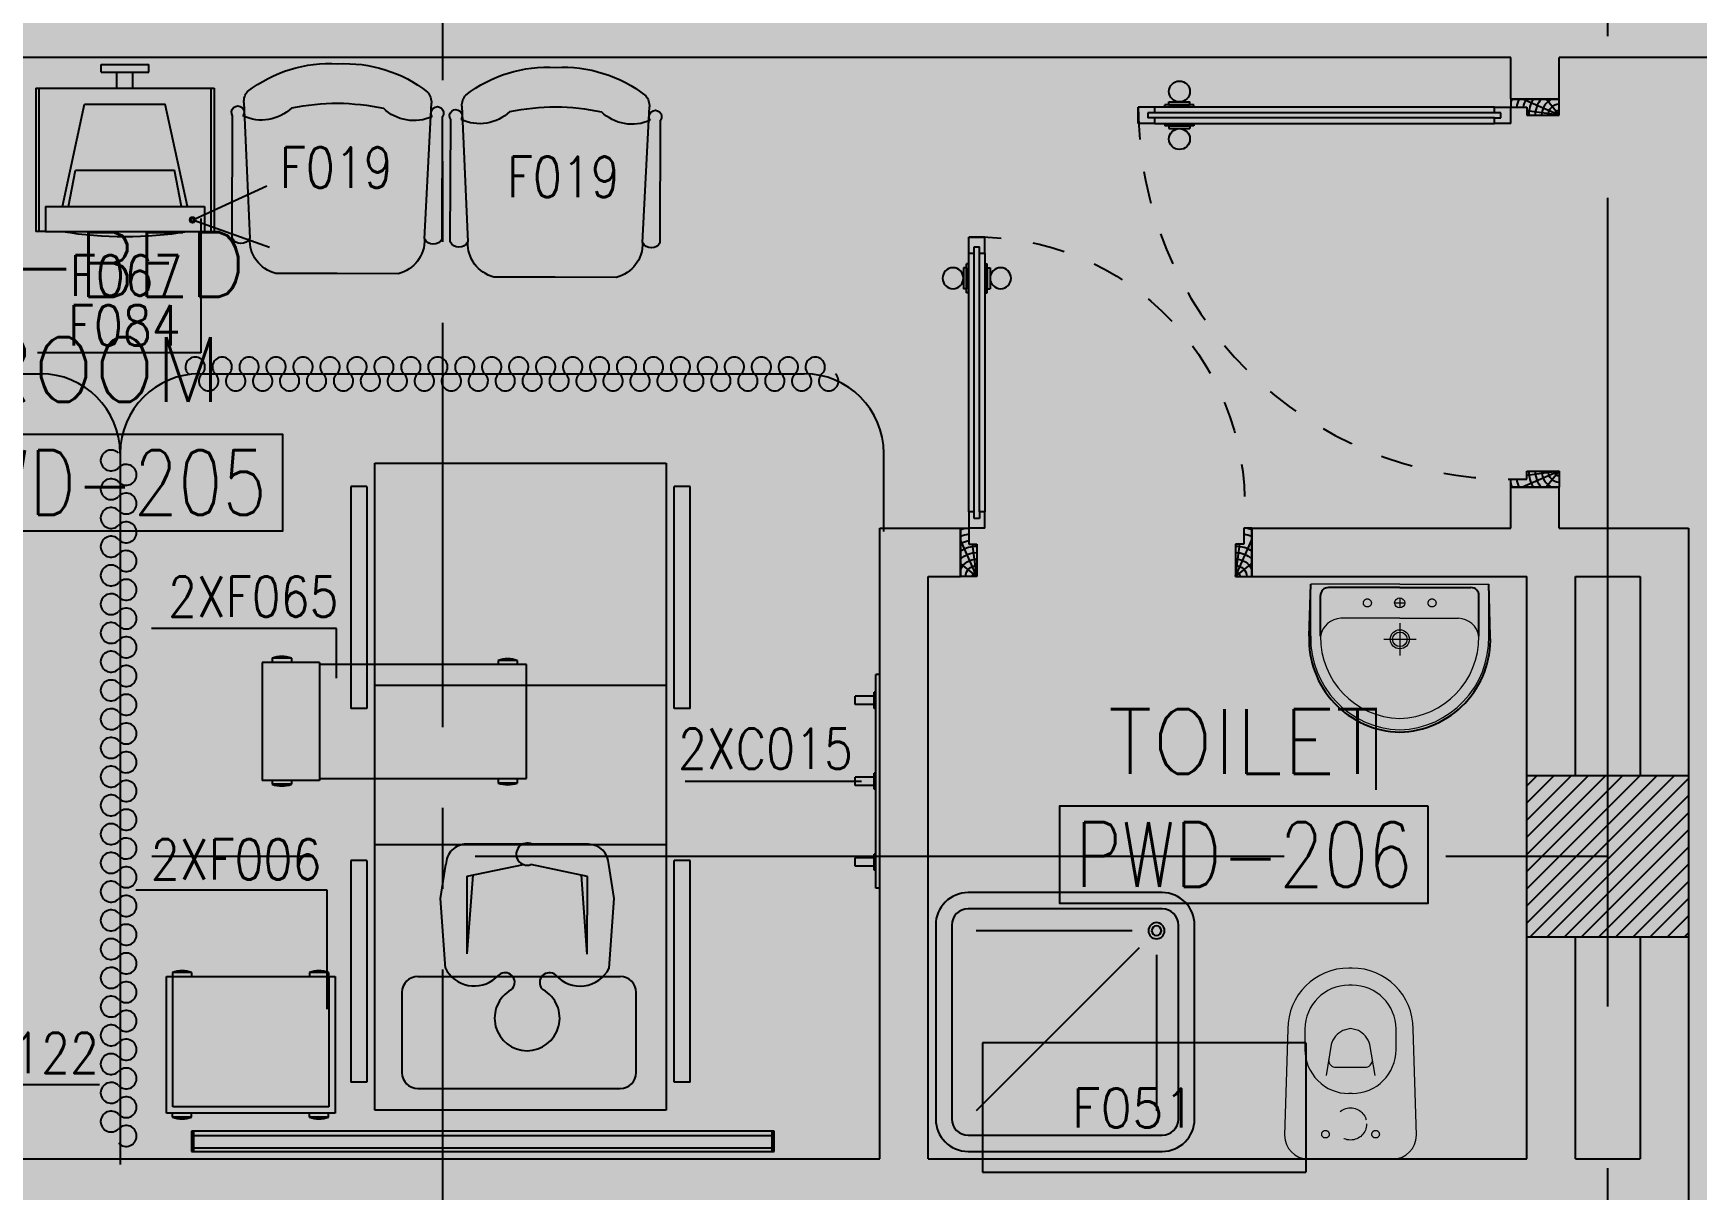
# Model space of a CAD drawing. Extents: x 88852.7 to 88945.7, y 39921.6 to 40001.1.
# Drawn here: x 88905.14 to 88910.29, y 39949.05 to 39952.62 of the extents above; entities that cross this region are included whole.
import ezdxf
from ezdxf.enums import TextEntityAlignment as Align

# ---------------------------------------------------------------- set-up
doc = ezdxf.new("R2010")
doc.units = 0
doc.header["$MEASUREMENT"] = 0
for name, pattern in [('CENTER', [2, 1.25, -0.25, 0.25, -0.25]), ('CENTERX2', [4, 2.5, -0.5, 0.5, -0.5]), ('DASHED', [0.75, 0.5, -0.25]), ('HIDDEN', [0.375, 0.25, -0.125]), ('HIDDEN2', [0.1875, 0.125, -0.0625])]:
    doc.linetypes.add(name, pattern=pattern)
doc.layers.get('0').update_dxf_attribs({"linetype": 'CONTINUOUS'})
for name, color, linetype in [('A-TEXT', 7, 'CONTINUOUS'), ('AXES', 11, 'CENTERX2'), ('AXES1', 11, 'CENTER'), ('COL', 2, 'CONTINUOUS'), ('DOOR', 7, 'CONTINUOUS'), ('FIX', 3, 'CONTINUOUS'), ('HAT', 8, 'CONTINUOUS'), ('MEDICAL', 4, 'CONTINUOUS'), ('NON-MEDICAL', 4, 'CONTINUOUS'), ('RM-BOX', 4, 'CONTINUOUS'), ('RM-NAME', 2, 'CONTINUOUS'), ('RM-NO', 2, 'CONTINUOUS'), ('WALL', 4, 'CONTINUOUS')]:
    doc.layers.add(name, color=color, linetype=linetype)
doc.styles.add('ROMANS', font='ROMANS.shx', dxfattribs={"width": 0.6})
doc.dimstyles.new('DIM-OUT', dxfattribs={"dimscale": 0, "dimtxt": 0.24, "dimasz": 0.08, "dimexe": 0.02, "dimexo": 0.02, "dimgap": 0.05, "dimtad": 1, "dimdec": 0, "dimlfac": 1000, "dimzin": 0, "dimdsep": 46, "dimtxsty": 'ROMANS', "dimblk1": 'ARCHTICK', "dimblk2": 'ARCHTICK', "dimsah": 1, "dimcen": 0.01, "dimdle": 0.08, "dimclrd": 4, "dimclre": 4, "dimclrt": 2, "dimadec": 0, "dimazin": 0, "dimtp": 2, "dimtm": 2, "dimtfac": 0.1142857142857143, "dimtdec": 0, "dimtix": 1, "dimtmove": 2, "dimatfit": 3, "dimldrblk": 'ARCHTICK', "dimfxl": 0, "dimtolj": 1, "dimtzin": 0, "dimarcsym": 0})

# ---------------------------------------------------------------- blocks, each defined once
blk = doc.blocks.new('LAV1')
at = {"layer": 'FIX', "linetype": 'DASHED', "lineweight": 20, "ltscale": 0.05}
for p, q in [((-0.4694115376332775, 170.0000000142027), (-0.4694115376332775, 269.9999999857973)), ((-0.4694115376332775, 170.0000000142027), (-0.4694115376332775, 269.9999999857973)), ((49.53058844816405, 220), (-50.46941152343061, 220))]:
    blk.add_line(p, q, dxfattribs=at)
at = {"layer": 'FIX', "linetype": 'ByBlock', "ltscale": 0.3}
for p, q in [((-280, 209.9999999994616), (-275, 49.99999999994179)), ((-245, 210.0000000001601), (-245.0071684214636, 84.99999999749707)), ((245, 210.0000000001601), (245.0071684214636, 84.99999999749707)), ((280, 209.9999999994616), (275, 49.99999999994179)), ((0, 59.99999999755528), (-220.159092843387, 59.99999999752617)), ((0, 59.99999999755528), (220.159092843387, 59.99999999752617))]:
    blk.add_line(p, q, dxfattribs=at)
at = {"layer": 'FIX', "linetype": 'Continuous', "lineweight": 20}
for p, q in [((-274.9999999999418, 209.9999999999418), (-275, 49.99999999994179)), ((274.9999999999418, 209.9999999999418), (275, 49.99999999994179)), ((0, 155), (-181.4175303101365, 155)), ((0, 155), (181.4175303101365, 155)), ((0, 50), (-275, 49.99999999994179)), ((0, 50.00000000005821), (-252.4649419615453, 50.00000000005821)), ((0, 50), (275, 49.99999999994179)), ((0, 50.00000000005821), (252.4649419615453, 50.00000000005821))]:
    blk.add_line(p, q, dxfattribs=at)
at = {"layer": 'FIX', "lineweight": 20}
for p, q in [((15.61226091068238, 107.4999999987776), (-15.48742383631179, 107.4999999987776)), ((2.491287887096405e-08, 91.9501576180046), (2.491287887096405e-08, 123.0498423795507))]:
    blk.add_line(p, q, dxfattribs=at)
for centre, radius in [((-0.4694115376332775, 220), 29.5), ((-0.4694115376332775, 220), 22.5), ((2.491287887096405e-08, 107.4999999987776), 15.54984237273808)]:
    blk.add_circle(centre, radius, dxfattribs=at)
at = {"layer": 'FIX', "linetype": 'HIDDEN', "lineweight": 20, "ltscale": 0.05}
for centre in [(-99.99999997508712, 107.4999999987776), (99.99999997508712, 107.4999999987776)]:
    blk.add_circle(centre, 12.43987389819046, dxfattribs=at)
at = {"layer": 'FIX', "linetype": 'ByBlock', "ltscale": 0.3}
for centre, radius, start, end in [((6.861270151246572, 220.0495655717823), 287.0372485949996, 91.37764975247644, 182.006413439361), ((-6.861270151246572, 220.0495655717823), 287.0372485949996, 357.993586560639, 88.62235024752358), ((-220.1367860755417, 84.87070840633532), 24.8707184123799, 179.7021438729012, 269.9486109004399), ((220.1367860755417, 84.87070840633532), 24.8707184123799, 270.0513890995601, 0.2978561270987753)]:
    blk.add_arc(centre, radius, start, end, dxfattribs=at)
at = {"layer": 'FIX', "linetype": 'Continuous', "lineweight": 20}
for centre, radius, start, end in [((8.362960975442547, 216.6826060375752), 283.4417486471838, 91.69879626983797, 181.3509675422777), ((7.639794464339502, 212.4520616861846), 252.6502458993284, 91.73280937402431, 180.4884212311979), ((-7.639794464339502, 212.4520616861846), 252.6502458993284, 359.5115787688021, 88.26719062597567), ((-8.362960975442547, 216.6826060375752), 283.4417486471838, 358.6490324577223, 88.30120373016202), ((-179.1751118609682, 221.8444314090302), 66.882033842421, 190.2005602816864, 268.0786290524953), ((179.1751118609682, 221.8444314090302), 66.882033842421, 271.9213709475048, 349.7994397183136)]:
    blk.add_arc(centre, radius, start, end, dxfattribs=at)
blk = doc.blocks.new('WC1')
at = {"layer": 'FIX', "lineweight": 20}
for p, q in [((-210.0000000029686, 203.8204326368286), (-537.9999999286665, 193.8204326393316)), ((-474.9999999413558, 140.8204326525447), (-537.9999999286665, 140.8204326525447)), ((-137.0000000270957, 0.001240427664015442), (-137.0000000270957, 130.8204326531268)), ((-394.8190632529149, 75.68691823486006), (-490.3663137184049, 60.12952448159922)), ((-726.9999998800631, 4.820432680658996), (-726.9999998800631, -4.817951825360069)), ((-673.9999998932763, 4.820432681706734), (-673.9999998932763, -4.817951825360069)), ((-533.6865895071242, 24.24526864886866), (-539.5413532511157, 0.001240431301994249)), ((-539.5413532511157, 0.001240431301994249), (-533.6865895071242, -24.24278778629377)), ((-338.999999976746, 4.820432680950034), (-338.999999976746, -4.817951826087665)), ((-137.0000000270957, -130.8179517899407), (-137.0000000270957, 0.001240427664015442)), ((-490.3663137184049, -60.12704361174838), (-394.8190632529149, -75.6844373869535)), ((-537.9999999286665, -140.8179517899407), (-474.9999999413558, -140.8179517899407)), ((-537.9999999286665, -193.8179517767567), (-210.0000000029395, -203.8179517742537)), ((-213.1572988978296, -203.8179517742828), (-210.0000000035507, -203.8179517742828))]:
    blk.add_line(p, q, dxfattribs=at)
at = {"layer": 'FIX', "linetype": 'Continuous', "lineweight": 20}
blk.add_line((-420.1086438769998, -47.34975640615448), (-420.4314501879271, 44.6286713128502), dxfattribs=at)
at = {"layer": 'FIX', "linetype": 'HIDDEN', "lineweight": 20, "ltscale": 0.05}
for centre in [(-213.1572988978296, 77.50124041197705), (-213.1572988978296, -77.49875954940217)]:
    blk.add_circle(centre, 11.63803426258817, dxfattribs=at)
at = {"layer": 'FIX', "linetype": 'HIDDEN2', "lineweight": 20, "ltscale": 0.3}
blk.add_circle((-245, 0), 49.81065704648448, dxfattribs=at)
at = {"layer": 'FIX', "lineweight": 20}
for centre, radius, start, end in [((-537.9999999250576, 4.820432684326079), 188.9999999550255, 90.00000000166753, 180.0000000016675), ((-210.0000000088476, 130.8204326550767), 72.9999999817519, 359.9999999983325, 89.99999999833247), ((-537.9999999255524, 4.820432684820844), 135.999999967722, 90.00000000166753, 180.0000000016675), ((-474.999999944499, 4.820432684820844), 135.999999967722, 359.9999999983325, 89.99999999833247), ((-464.3609761304397, -17.61048578153714), 81.97430560104621, 108.4959527768842, 128.924167104086), ((-473.0448338629503, -6.857746605353896), 68.15291692588886, 128.9241670934087, 152.846818088903), ((-537.9999999286665, -4.817951825360069), 188.9999999513875, 180, 270), ((-537.9999999286665, -4.817951825360069), 135.9999999645952, 180, 270), ((-473.0448338628339, 6.860227468045196), 68.15291692606822, 207.1531819110969, 231.0758329065913), ((-464.3609761507541, 17.61296664757538), 81.97430559098913, 231.0758329089363, 251.504047235508), ((-474.9999999413558, -4.817951825360069), 135.9999999645952, 270, 0), ((-210.0000000074942, -130.8179517938843), 72.99999998039857, 270.0000000033351, 2.918171642461503e-09)]:
    blk.add_arc(centre, radius, start, end, dxfattribs=at)
at = {"layer": 'FIX', "linetype": 'Continuous', "lineweight": 20}
for centre, start, end in [((-442.6786698182405, 45.53535193303833), 357.6662144383911, 91.61214824291638), ((-442.3558635072841, -45.58543171666679), 268.3878517570836, 2.333785561608914)]:
    blk.add_arc(centre, 22.26568775101992, start, end, dxfattribs=at)
blk = doc.blocks.new('SHR1')
at = {"layer": 'FIX'}
for p, q in [((-195.7106781186449, 195.7106781186521), (-700, 700)), ((-142.6776695296576, 217.6776695296649), (-142.6776695296576, 700)), ((-217.6776695296576, 142.6776695296649), (-700, 142.6776695296649))]:
    blk.add_line(p, q, dxfattribs=at)
for points in [[(-825, 125), (-825, 725, -0.4142135623730951), (-725, 825), (-125, 825, -0.4142135623730951), (-25, 725), (-25, 125, -0.4142135623730951), (-125, 25), (-725, 25, -0.4142135623730951)], [(-775, 125), (-775, 725, -0.414213562373095), (-725, 775), (-125, 775, -0.414213562373095), (-75, 725), (-75, 125, -0.414213562373095), (-125, 75), (-725, 75, -0.414213562373095)]]:
    blk.add_lwpolyline(points, format="xyb", close=True, dxfattribs=at)
for radius in [25, 15]:
    blk.add_circle((-142.6776695296576, 142.6776695296649), radius, dxfattribs=at)
blk = doc.blocks.new('RM1')
at = {"layer": 'RM-BOX'}
blk.add_lwpolyline([(569.8908462408872, -200), (-569.890846240829, -200), (-569.8908462407999, -500), (569.8908462407999, -500)], close=True, dxfattribs=at)
at = {"layer": 'RM-NAME', "style": 'ROMANS'}
for tag, p in [('ROOMNAME1', (-5.820766091346741e-11, 323.8095238095266)), ('ROOMNAME2', (0, 0))]:
    blk.add_attdef(tag, text='', height=200, dxfattribs=at).set_placement(p, align=Align.MIDDLE)
at = {"layer": 'RM-NO', "style": 'ROMANS', "width": 0.8}
blk.add_attdef('ROOMNO', text='', height=200, dxfattribs=at).set_placement((0, -350), align=Align.MIDDLE)
blk = doc.blocks.new('DOOR100')
at = {"layer": 'DOOR', "color": 0, "linetype": 'ByBlock'}
for p, q in [((-76.05026414147142, 1251.086443322136), (-76.05026414094755, 1301.086443322165)), ((-76.05026414145686, 1301.086443322136), (-26.05026414145686, 1301.086443322136)), ((-26.05026414145686, 1301.086443322136), (-76.05026414145686, 1301.086443322136)), ((-26.05026414147142, 1251.086443322136), (-26.05026414145686, 1301.086443322136)), ((-59.05026414145686, 1251.086443322136), (-76.05026414147142, 1251.086443322136)), ((-59.05026414145686, 1251.086443322136), (-59.05026414145686, 1271.086443322136)), ((-43.05026414145686, 1271.086443322136), (-59.05026414145686, 1271.086443322136)), ((-43.05026414144231, 1251.086443322136), (-43.05026414144231, 1271.086443322136)), ((-26.05026414147142, 1251.086443322136), (-43.05026414144231, 1251.086443322136)), ((-92.25026414151216, 1206.128900543532), (-92.25026414151216, 1141.328900543544)), ((-83.25026414151216, 1206.128900543532), (-92.25026414151216, 1206.128900543532)), ((-83.25026414151216, 1128.728900543538), (-83.25026414151216, 1218.728900543538)), ((-76.05026414147142, 1218.728900543538), (-83.25026414151216, 1218.728900543538)), ((-83.25026414151216, 1206.128900543532), (-83.25026414151216, 1141.328900543544)), ((-26.05026414145686, 1218.728900543538), (-18.85026414141612, 1218.728900543538)), ((-18.85026414141612, 1128.728900543538), (-18.85026414141612, 1218.728900543538)), ((-18.85026414141612, 1206.128900543532), (-18.85026414141612, 1141.328900543544)), ((-18.85026414141612, 1206.128900543532), (-9.850264141416119, 1206.128900543532)), ((-9.850264141416119, 1206.128900543532), (-9.850264141416119, 1141.328900543544)), ((-83.25026414151216, 1141.328900543544), (-92.25026414151216, 1141.328900543544)), ((-18.85026414141612, 1141.328900543544), (-9.850264141416119, 1141.328900543544)), ((-76.05026414147142, 1128.728900543538), (-83.25026414151216, 1128.728900543538)), ((-26.05026414145686, 1128.728900543538), (-18.85026414141612, 1128.728900543538)), ((-76.0502641411731, 200), (-59.0502641411731, 200)), ((-76.0502641411731, 150), (-76.0502641411731, 200)), ((-59.0502641411731, 200), (-59.0502641411731, 180)), ((-59.0502641411731, 180), (-43.0502641411731, 180)), ((-43.0502641411731, 200), (-26.0502641411731, 200)), ((-43.0502641411731, 180), (-43.0502641411731, 200)), ((-26.0502641411731, 200), (-26.0502641411731, 150)), ((-1201.050264141173, 0), (-1201.050264141173, 150)), ((-1201.050264141173, 150), (-1176.050264141173, 150)), ((-1201.050264141173, 150), (-1201.050264141173, 0)), ((-1176.050264141173, 150), (-1176.050264141173, 100)), ((-76.0502641411731, 150), (-26.0502641411731, 150)), ((-1.050264141173102, 150), (-26.0502641411731, 150)), ((-26.0502641411731, 150), (-26.0502641411731, 100)), ((-1.050264141173102, 150), (-1.050264141173102, 0)), ((-1176.050264141173, 100), (-1151.050264141173, 100)), ((-1151.050264141173, 100), (-1151.050264141173, 0)), ((-51.0502641411731, 100), (-51.0502641411731, 0)), ((-26.0502641411731, 100), (-51.0502641411731, 100)), ((-1151.050264141173, 0), (-1201.050264141173, 0)), ((-51.0502641411731, 0), (-1.050264141173102, 0))]:
    blk.add_line(p, q, dxfattribs=at)
at = {"layer": 'DOOR', "linetype": 'ByBlock'}
for p, q in [((-76.05026414147142, 1251.086443322136), (-76.0502641411731, 200)), ((-59.0502641411731, 200), (-59.05026414145686, 1251.086443322136)), ((-43.0502641411731, 200), (-43.05026414144231, 1251.086443322136)), ((-26.0502641411731, 200), (-26.05026414147142, 1251.086443322136))]:
    blk.add_line(p, q, dxfattribs=at)
at = {"layer": 'DOOR', "color": 9, "linetype": 'ByBlock'}
for p, q in [((-1151.050264141173, 0), (-1201.050264141173, 113.7099299924448)), ((-51.0502641411731, 0), (-1.050264141173102, 113.7099299924448)), ((-1151.050264141173, 0), (-1164.407550184667, 100)), ((-51.0502641411731, 0), (-37.69297809767886, 100)), ((-1151.050264141173, 0), (-1201.050264141173, 40.1457343158545)), ((-51.0502641411731, 0), (-1.050264141173102, 40.1457343158545))]:
    blk.add_line(p, q, dxfattribs=at)
at = {"layer": 'DOOR', "color": 0, "linetype": 'ByBlock'}
for centre in [(-124.5812083564306, 1173.728900543538), (22.48068007354595, 1173.728900543538)]:
    blk.add_circle(centre, 32.39999999998526, dxfattribs=at)
at = {"layer": 'DOOR', "linetype": 'HIDDEN', "ltscale": 0.5}
blk.add_arc((-26.83337057878089, 151.8682979160003), 1149.218412220441, 89.96095720661235, 180.0931464649618, dxfattribs=at)
at = {"layer": 'DOOR', "color": 9, "linetype": 'ByBlock'}
for centre, radius, start, end in [((-1151.050264141159, 0), 154.4019578127773, 103.7142292225058, 108.8947114506697), ((-1151.050264141159, 0), 134.4019578127773, 100.7199763547379, 111.8401506071935), ((-51.05026414115855, 0), 134.4019578127773, 68.15984939280652, 79.2800236452621), ((-51.05026414115855, 0), 114.4019578127773, 64.08384188208258, 77.37742587111109), ((-51.05026414115855, 0), 154.4019578127773, 71.10528854933027, 76.28577077749422), ((-1151.050264141159, 0), 94.40195781277725, 90, 121.9818119669707), ((-1151.050264141159, 0), 74.40195781277725, 90, 132.223573583291), ((-1151.050264141159, 0), 54.40195781277725, 90, 156.7926171080343), ((-51.05026414115855, 0), 94.40195781277725, 58.01818803302934, 90), ((-51.05026414115855, 0), 74.40195781277725, 47.77642641670901, 90), ((-51.05026414115855, 0), 54.40195781277725, 23.20738289196568, 90), ((-1151.050264141159, 0), 34.40195781277725, 90, 180), ((-1151.050264141159, 0), 14.40195781277725, 90, 180), ((-51.05026414115855, 0), 34.40195781277725, 0, 90), ((-51.05026414115855, 0), 14.40195781277725, 0, 90)]:
    blk.add_arc(centre, radius, start, end, dxfattribs=at)
blk = doc.blocks.new('DOOR90')
at = {"layer": 'DOOR', "linetype": 'ByBlock'}
for p, q in [((0, 0), (-150, 0)), ((-200, -25), (-1000, -25)), ((-200, -42), (-1000, -41.9999999999709)), ((-200, -58), (-1000, -58)), ((-1000, -75), (-200, -75))]:
    blk.add_line(p, q, dxfattribs=at)
at = {"layer": 'DOOR', "color": 0, "linetype": 'ByBlock'}
for p, q in [((-150, 0), (-150, -25)), ((-150, 0), (0, 0)), ((0, -50), (0, 0)), ((-1050, -25), (-1050, -75)), ((-1050, -75), (-1050, -25)), ((-1000, -25), (-1050, -25)), ((-1020, -42), (-1020, -58)), ((-1000, -41.9999999999709), (-1020, -41.9999999999709)), ((-1000, -25), (-1000, -41.9999999999709)), ((-967.6424572214019, -25), (-967.6424572214019, -17.79999999995925)), ((-877.6424572214019, -17.79999999995925), (-967.6424572214019, -17.79999999995925)), ((-955.042457221396, -17.79999999995925), (-955.042457221396, -8.799999999959255)), ((-955.042457221396, -8.799999999959255), (-890.2424572214077, -8.799999999959255)), ((-955.042457221396, -17.79999999995925), (-890.2424572214077, -17.79999999995925)), ((-890.2424572214077, -17.79999999995925), (-890.2424572214077, -8.799999999959255)), ((-877.6424572214019, -25), (-877.6424572214019, -17.79999999995925)), ((-200, -42), (-200, -25)), ((-200, -25), (-150, -25)), ((-180, -42), (-200, -42)), ((-180, -58), (-180, -42)), ((-150, -75), (-150, -25)), ((-150, -25), (-100, -25)), ((-100, -25), (-100, -50)), ((-100, -50), (0, -50)), ((-1000, -75), (-1050.000000000029, -74.99999999947613)), ((-1000, -58), (-1020, -58)), ((-1000, -58), (-1000, -75)), ((-967.6424572214019, -75), (-967.6424572214019, -82.20000000004075)), ((-877.6424572214019, -82.20000000004075), (-967.6424572214019, -82.20000000004075)), ((-955.042457221396, -82.20000000004075), (-955.042457221396, -91.20000000004075)), ((-955.042457221396, -82.20000000004075), (-890.2424572214077, -82.20000000004075)), ((-955.042457221396, -91.20000000004075), (-890.2424572214077, -91.20000000004075)), ((-890.2424572214077, -82.20000000004075), (-890.2424572214077, -91.20000000004075)), ((-877.6424572214019, -75), (-877.6424572214019, -82.20000000004075)), ((-200, -75), (-200, -58)), ((-200, -58), (-180, -58)), ((-150, -75), (-200, -75)), ((-100, -850), (0, -850)), ((-100, -875), (-100, -850)), ((0, -850), (0, -900)), ((-150, -900), (-150, -875)), ((-150, -875), (-100, -875)), ((0, -900), (-150, -900)), ((-150, -900), (0, -900))]:
    blk.add_line(p, q, dxfattribs=at)
at = {"layer": 'DOOR', "color": 9, "linetype": 'ByBlock'}
for p, q in [((0, -50), (-113.7099299924448, 0)), ((0, -50), (-40.1457343158545, 0)), ((0, -50), (-100, -36.64271395650576)), ((0, -850), (-113.7099299924448, -900)), ((0, -850), (-100, -863.3572860434942)), ((0, -850), (-40.1457343158545, -900))]:
    blk.add_line(p, q, dxfattribs=at)
at = {"layer": 'DOOR', "color": 0, "linetype": 'ByBlock'}
for centre in [(-922.6424572214019, 23.53094421501737), (-922.6424572214019, -123.5309442149592)]:
    blk.add_circle(centre, 32.39999999998526, dxfattribs=at)
at = {"layer": 'DOOR', "color": 9, "linetype": 'ByBlock'}
for centre, radius, start, end in [((0, -50), 74.40195781277725, 137.776426416831, 180), ((0, -50), 54.40195781277725, 113.2073828919768, 180), ((0, -50), 154.4019578127773, 161.1052885492919, 166.2857707775487), ((0, -50), 134.4019578127773, 158.1598493930306, 169.2800236451594), ((0, -50), 114.4019578127773, 154.0838418820621, 167.3774258712913), ((0, -50), 94.40195781277725, 148.0181880330829, 180), ((0, -50), 34.40195781277725, 90, 180), ((0, -50), 14.40195781277725, 90, 180), ((0, -850), 94.40195781277725, 180, 211.9818119669171), ((0, -850), 74.40195781277725, 180, 222.223573583169), ((0, -850), 54.40195781277725, 180, 246.7926171080232), ((0, -850), 34.40195781277725, 180, 270), ((0, -850), 14.40195781277725, 180, 270), ((0, -850), 154.4019578127773, 193.7142292224513, 198.8947114507081), ((0, -850), 134.4019578127773, 190.7199763548406, 201.8401506069695)]:
    blk.add_arc(centre, radius, start, end, dxfattribs=at)
at = {"layer": 'DOOR', "linetype": 'HIDDEN', "ltscale": 0.5}
blk.add_arc((-222.2222222220007, -49.99999999976717), 828.155208510499, 178.2701163782035, 275.0030377050298, dxfattribs=at)
blk = doc.blocks.new('COL50')
at = {"layer": 'COL'}
blk.add_lwpolyline([(-249.9999999999709, 250), (-249.9999999999418, -250), (250, -250), (249.9999999999709, 250)], close=True, dxfattribs=at)
blk = doc.blocks.new('*X553')
at = {"color": 0}
for p, q in [((227928.5557043091, 139893.7614465839), (228384.5282315368, 140349.7339738117)), ((227928.5557043091, 139946.7944551729), (228331.4952229478, 140349.7339738117)), ((227928.5557043091, 139999.8274637619), (228278.4622143588, 140349.7339738117)), ((227928.5557043091, 140052.8604723509), (228225.4292057698, 140349.7339738117)), ((227928.5557043091, 140105.8934809399), (228172.3961971808, 140349.7339738117)), ((227928.5557043091, 140158.9264895289), (228119.3631885919, 140349.7339738117)), ((227928.5557043091, 140211.9594981179), (228066.3301800029, 140349.7339738117)), ((227928.5557043091, 140264.9925067069), (228013.2971714139, 140349.7339738117)), ((227928.5557043091, 140318.0255152959), (227960.2641628249, 140349.7339738117)), ((227937.5612401258, 139849.7339738117), (228428.555704309, 140340.7284379949)), ((227990.5942487148, 139849.7339738117), (228428.555704309, 140287.6954294059)), ((228043.6272573038, 139849.7339738117), (228428.555704309, 140234.6624208169)), ((228096.6602658928, 139849.7339738117), (228428.555704309, 140181.6294122279)), ((228149.6932744818, 139849.7339738117), (228428.555704309, 140128.5964036389)), ((228202.7262830708, 139849.7339738117), (228428.555704309, 140075.5633950499)), ((228255.7592916597, 139849.7339738117), (228428.555704309, 140022.5303864609)), ((228308.7923002488, 139849.7339738117), (228428.555704309, 139969.4973778719)), ((228361.8253088378, 139849.7339738117), (228428.555704309, 139916.4643692829)), ((228414.8583174267, 139849.7339738117), (228428.555704309, 139863.4313606939))]:
    blk.add_line(p, q, dxfattribs=at)

msp = doc.modelspace()

# ---------------------------------------------------------------- linework, layer by layer
at = {"layer": 'AXES'}
for p, q in [((88910.01025844975, 39921.61526879654), (88910.01025844975, 40000.42794392369)), ((88945.01025844975, 39950.07956244052), (88876.97025844976, 39950.07956244052))]:
    msp.add_line(p, q, dxfattribs=at)
at = {"layer": 'AXES1'}
msp.add_line((88906.41025844976, 39928.47956244052), (88906.41025844976, 39987.29956244052), dxfattribs=at)
msp.add_line((88906.41025844976, 39928.47956244052), (88906.41025844976, 39987.29956244052), dxfattribs=at)
at = {"layer": 'MEDICAL'}
for p, q in [((88905.35376165691, 39952.5039004813), (88905.35376165691, 39952.52834866245)), ((88905.35376165691, 39952.52834866245), (88905.50139945217, 39952.52834866245)), ((88905.35376165691, 39952.5039004813), (88905.50139945217, 39952.5039004813)), ((88905.40297425532, 39952.45468788288), (88905.40297425532, 39952.5039004813)), ((88905.45218685376, 39952.45468788288), (88905.45218685376, 39952.5039004813)), ((88905.50139945217, 39952.5039004813), (88905.50139945217, 39952.52834866245)), ((88905.15199000336, 39952.45468788288), (88905.15199000336, 39952.01177449705)), ((88905.15199000336, 39952.45468788288), (88905.70317110572, 39952.45468788288)), ((88905.16183252304, 39952.45468788288), (88905.16183252304, 39952.01177449705)), ((88905.69332858604, 39952.45468788288), (88905.69332858604, 39952.01177449705)), ((88905.70317110572, 39952.45468788288), (88905.70317110572, 39952.01177449705)), ((88905.23421861365, 39952.08910858029), (88905.30280940715, 39952.40547528445)), ((88905.30280940715, 39952.40547528445), (88905.55235170193, 39952.40547528445)), ((88905.62094249543, 39952.08910858029), (88905.55235170193, 39952.40547528445)), ((88905.25289544283, 39952.08910858029), (88905.27485265915, 39952.20163635074)), ((88905.27485265915, 39952.20163635074), (88905.58030844993, 39952.20163635074)), ((88905.60226566625, 39952.08910858029), (88905.58030844993, 39952.20163635074)), ((88905.6371147472, 39952.04802142275), (88905.86577263585, 39952.15280804216)), ((88905.18151756242, 39952.08910858029), (88905.67364354666, 39952.08910858029)), ((88905.18151756242, 39952.08910858029), (88905.18151756242, 39952.01177449705)), ((88905.6371147472, 39952.04802142275), (88905.8739103825, 39951.96321285744)), ((88905.67364354666, 39952.08910858029), (88905.67364354666, 39952.01177449705)), ((88905.18151756242, 39952.01177449705), (88905.15199000336, 39952.01177449705)), ((88905.18151756242, 39952.01177449705), (88905.67364354666, 39952.01177449705)), ((88905.67364354666, 39952.01177449705), (88905.70317110572, 39952.01177449705)), ((88903.07288093619, 39951.57187109052), (88905.16669316113, 39951.57187109059)), ((88905.65866984191, 39951.57187109053), (88907.52681878372, 39951.57187109059)), ((88905.41261240114, 39951.32580809846), (88905.41261240114, 39949.12708027831)), ((88907.77288093619, 39951.08426060148), (88907.77288093619, 39951.32580809846)), ((88906.19973908883, 39951.29529317634), (88907.09973908882, 39951.29529317634)), ((88906.19973908883, 39949.29529317634), (88906.19973908883, 39951.29529317634)), ((88907.09973908882, 39951.29529317634), (88907.09973908882, 39949.29529317634)), ((88906.17473908882, 39951.22283539263), (88906.1255264904, 39951.22283539263)), ((88906.1255264904, 39951.22283539263), (88906.1255264904, 39950.53708560627)), ((88906.17473908882, 39951.22283539263), (88906.17473908882, 39950.53708560627)), ((88907.17395168725, 39951.22283539263), (88907.12473908883, 39951.22283539263)), ((88907.12473908883, 39950.53708560627), (88907.12473908883, 39951.22283539263)), ((88907.17395168725, 39950.53708560627), (88907.17395168725, 39951.22283539263)), ((88906.02900949767, 39950.67862820824), (88905.85184414334, 39950.67862820824)), ((88905.85184414334, 39950.67862820824), (88905.85184414334, 39950.31445497989)), ((88905.88286641364, 39950.69285213159), (88905.88286641364, 39950.67862820824)), ((88905.94192153175, 39950.69285213159), (88905.88286641364, 39950.69285213159)), ((88905.94192153175, 39950.69285213159), (88905.94192153175, 39950.67862820824)), ((88906.02900949767, 39950.67862820824), (88906.02900949767, 39950.31445497989)), ((88906.6687732772, 39950.67247663344), (88906.02900949767, 39950.67247663344)), ((88906.58090994897, 39950.68538818733), (88906.58090994897, 39950.67247663344)), ((88906.63996506708, 39950.68538818733), (88906.58090994897, 39950.68538818733)), ((88906.63996506708, 39950.68538818733), (88906.63996506708, 39950.67247663344)), ((88906.6687732772, 39950.3206065547), (88906.6687732772, 39950.67247663344)), ((88907.09973908882, 39950.60783606025), (88906.19973908883, 39950.60783606025)), ((88906.17473908882, 39950.53708560627), (88906.1255264904, 39950.53708560627)), ((88907.17395168725, 39950.53708560627), (88907.12473908883, 39950.53708560627)), ((88909.29389844662, 39950.53873834337), (88909.29389844662, 39950.28532233084)), ((88906.02900949767, 39950.31445497989), (88905.85184414334, 39950.31445497989)), ((88905.88286641364, 39950.31445497989), (88905.88286641364, 39950.30251256363)), ((88905.94192153175, 39950.30251256363), (88905.88286641364, 39950.30251256363)), ((88905.94192153175, 39950.31445497989), (88905.94192153175, 39950.30251256363)), ((88906.02900949767, 39950.3206065547), (88906.6687732772, 39950.3206065547)), ((88906.58090994897, 39950.3206065547), (88906.58090994897, 39950.30624453576)), ((88906.63996506708, 39950.30624453576), (88906.58090994897, 39950.30624453576)), ((88906.63996506708, 39950.3206065547), (88906.63996506708, 39950.30624453576)), ((88907.09973908882, 39950.115710076), (88906.19973908883, 39950.115710076)), ((88906.17473908882, 39950.06702508256), (88906.1255264904, 39950.06702508256)), ((88906.1255264904, 39950.06702508256), (88906.1255264904, 39949.3812752962)), ((88906.17473908882, 39950.06702508256), (88906.17473908882, 39949.3812752962)), ((88907.12473908883, 39949.3812752962), (88907.12473908883, 39950.06702508256)), ((88907.17395168725, 39950.06702508256), (88907.12473908883, 39950.06702508256)), ((88907.17395168725, 39949.3812752962), (88907.17395168725, 39950.06702508256)), ((88905.55588094545, 39949.7087223167), (88906.07753448875, 39949.7087223167)), ((88905.55588094545, 39949.28549397025), (88905.55588094545, 39949.7087223167)), ((88905.63375795909, 39949.7208844886), (88905.57470284098, 39949.7208844886)), ((88905.57470284098, 39949.7208844886), (88905.57470284098, 39949.7087223167)), ((88905.57556598482, 39949.30517900961), (88905.57556598482, 39949.7087223167)), ((88905.63375795909, 39949.7208844886), (88905.63375795909, 39949.7087223167)), ((88906.05648135817, 39949.7208844886), (88905.99742624006, 39949.7208844886)), ((88905.99742624006, 39949.7208844886), (88905.99742624006, 39949.7087223167)), ((88906.05648135817, 39949.7208844886), (88906.05648135817, 39949.7087223167)), ((88906.05784944938, 39949.7087223167), (88906.05784944938, 39949.30517900961)), ((88906.07753448875, 39949.7087223167), (88906.07753448875, 39949.28549397025)), ((88906.33288455139, 39949.7080465112), (88906.95821518845, 39949.7080465112)), ((88906.28367195296, 39949.65883391278), (88906.28367195296, 39949.41142028657)), ((88907.00742778688, 39949.41142028657), (88907.00742778688, 39949.65883391278)), ((88906.17473908882, 39949.3812752962), (88906.1255264904, 39949.3812752962)), ((88907.17395168725, 39949.3812752962), (88907.12473908883, 39949.3812752962)), ((88906.33288455139, 39949.36220768815), (88906.95821518845, 39949.36220768815)), ((88906.07753448875, 39949.28549397025), (88905.55588094545, 39949.28549397025)), ((88905.57470284098, 39949.27333179834), (88905.57470284098, 39949.28549397025)), ((88905.63375795909, 39949.27333179834), (88905.57470284098, 39949.27333179834)), ((88906.05784944938, 39949.30517900961), (88905.57556598482, 39949.30517900961)), ((88905.63375795909, 39949.27333179834), (88905.63375795909, 39949.28549397025)), ((88905.99742624006, 39949.27333179834), (88905.99742624006, 39949.28549397025)), ((88906.05648135817, 39949.27333179834), (88905.99742624006, 39949.27333179834)), ((88906.05648135817, 39949.27333179834), (88906.05648135817, 39949.28549397025)), ((88907.09973908882, 39949.29529317634), (88906.19973908883, 39949.29529317634)), ((88907.43367195193, 39949.23008537127), (88905.63331563801, 39949.23008537127)), ((88905.63331563801, 39949.23008537127), (88905.63331563801, 39949.16703172949)), ((88905.63946721281, 39949.23008537123), (88905.63946721281, 39949.16703172949)), ((88907.42752037714, 39949.21547538111), (88905.63946721281, 39949.2154753811)), ((88907.42752037714, 39949.16703172954), (88907.42752037714, 39949.23008537127)), ((88907.43367195193, 39949.16703172954), (88907.43367195193, 39949.23008537127)), ((88905.63331563801, 39949.16703172953), (88907.43367195193, 39949.16703172954)), ((88905.63946721281, 39949.17856593228), (88907.42752037714, 39949.17856593229))]:
    msp.add_line(p, q, dxfattribs=at)
at = {"layer": 'MEDICAL', "const_width": 0.0007381889763779523}
for points in [[(88905.86540354136, 39952.15280804216, 1), (88905.86614173034, 39952.15280804216, 1)], [(88905.8739103825, 39951.96321285744, 1), (88905.87464857148, 39951.96321285744, 1)]]:
    msp.add_lwpolyline(points, format="xyb", close=True, dxfattribs=at)
at = {"layer": 'MEDICAL'}
for radius in [0.008681158060852562, 0.005325391936819217]:
    msp.add_circle((88905.63666702188, 39952.04759754219), radius, dxfattribs=at)
for centre, radius, start, end in [((88905.42758055453, 39953.18171521174), 1.185812007059398, 260.6152773515107, 279.3847226484892), ((88905.16654940901, 39951.32580809846), 0.2460629921259841, 0, 90), ((88905.65867539326, 39951.32580809846), 0.2460629921259841, 90, 180), ((88907.52681794406, 39951.32580809846), 0.2460629921259841, 0, 90), ((88905.91239397269, 39950.60673008435), 0.09104330708663272, 71.07535558421918, 108.9246444157808), ((88906.61043750803, 39950.59926614009), 0.09104330708663272, 71.07535558421918, 108.9246444157808), ((88905.91239397269, 39950.38863461088), 0.09104330708660129, 251.0753555842192, 288.9246444157808), ((88906.61043750803, 39950.39236658301), 0.09104330708660129, 251.0753555842192, 288.9246444157808), ((88905.60423040004, 39949.63476244135), 0.09104330708663272, 71.07535558421918, 108.9246444157808), ((88906.02695379911, 39949.63476244135), 0.09104330708663272, 71.07535558421918, 108.9246444157808), ((88906.33288455139, 39949.65883391278), 0.04921259842519683, 90, 180), ((88906.95821518845, 39949.65883391278), 0.04921259842519683, 0, 90), ((88906.33288455139, 39949.41142028657), 0.04921259842519683, 180, 270), ((88906.95821518845, 39949.41142028657), 0.04921259842519683, 270, 0), ((88905.60423040004, 39949.35945384559), 0.09104330708663272, 251.0753555842192, 288.9246444157808), ((88906.02695379911, 39949.35945384559), 0.09104330708663272, 251.0753555842192, 288.9246444157808)]:
    msp.add_arc(centre, radius, start, end, dxfattribs=at)
at = {"layer": 'MEDICAL', "color": 15}
for centre, radius, start, end in [((88905.64467871583, 39951.59302433336), 0.03022016358403887, 313.5683623532261, 226.4316376467739), ((88905.72799202778, 39951.59302433336), 0.03022016358403955, 313.5683623532261, 226.4316376467739), ((88905.81130533974, 39951.59302433336), 0.03022016358403887, 313.5683623532261, 226.4316376467739), ((88905.89461865168, 39951.59302433336), 0.03022016358403887, 313.5683623532261, 226.4316376467739), ((88905.97793196364, 39951.59302433336), 0.03022016358403955, 313.5683623532261, 226.4316376467739), ((88906.06124527559, 39951.59302433336), 0.03022016358403887, 313.5683623532261, 226.4316376467739), ((88906.14455858755, 39951.59302433336), 0.03022016358403887, 313.5683623532261, 226.4316376467739), ((88906.2278718995, 39951.59302433336), 0.03022016358403955, 313.5683623532261, 226.4316376467739), ((88906.31118521145, 39951.59302433336), 0.03022016358403887, 313.5683623532261, 226.4316376467739), ((88906.3944985234, 39951.59302433336), 0.03022016358403887, 313.5683623532261, 226.4316376467739), ((88906.47781183536, 39951.59302433336), 0.03022016358403955, 313.5683623532261, 226.4316376467739), ((88906.5611251473, 39951.59302433336), 0.03022016358403887, 313.5683623532261, 226.4316376467739), ((88906.64443845926, 39951.59302433336), 0.03022016358403887, 313.5683623532261, 226.4316376467739), ((88906.72775177122, 39951.59302433336), 0.03022016358403955, 313.5683623532261, 226.4316376467739), ((88906.81106508317, 39951.59302433336), 0.03022016358403887, 313.5683623532261, 226.4316376467739), ((88906.89437839513, 39951.59302433336), 0.03022016358403887, 313.5683623532261, 226.4316376467739), ((88906.97769170707, 39951.59302433336), 0.03022016358403955, 313.5683623532261, 226.4316376467739), ((88907.06100501903, 39951.59302433336), 0.03022016358403887, 313.5683623532261, 226.4316376467739), ((88907.14431833097, 39951.59302433336), 0.03022016358403887, 313.5683623532261, 226.4316376467739), ((88907.22763164293, 39951.59302433336), 0.03022016358404023, 313.5683623532261, 226.4316376467739), ((88907.31094495488, 39951.59302433336), 0.03022016358403887, 313.5683623532261, 226.4316376467739), ((88907.39425826684, 39951.59302433336), 0.03022016358403887, 313.5683623532261, 226.4316376467739), ((88907.47757157878, 39951.59302433336), 0.03022016358404023, 313.5683623532261, 226.4316376467739), ((88907.56088489074, 39951.59302433336), 0.03022016358403887, 313.5683623532261, 226.4316376467739), ((88905.6863353718, 39951.54923214044), 0.0302201635840382, 133.5683623532261, 46.43163764677393), ((88905.76964868375, 39951.54923214044), 0.0302201635840382, 133.5683623532261, 46.43163764677393), ((88905.85296199571, 39951.54923214044), 0.0302201635840382, 133.5683623532261, 46.43163764677393), ((88905.93627530766, 39951.54923214044), 0.0302201635840382, 133.5683623532261, 46.43163764677393), ((88906.01958861962, 39951.54923214044), 0.0302201635840382, 133.5683623532261, 46.43163764677393), ((88906.10290193158, 39951.54923214044), 0.0302201635840382, 133.5683623532261, 46.43163764677393), ((88906.18621524352, 39951.54923214044), 0.0302201635840382, 133.5683623532261, 46.43163764677393), ((88906.26952855548, 39951.54923214044), 0.0302201635840382, 133.5683623532261, 46.43163764677393), ((88906.35284186743, 39951.54923214044), 0.0302201635840382, 133.5683623532261, 46.43163764677393), ((88906.43615517938, 39951.54923214044), 0.0302201635840382, 133.5683623532261, 46.43163764677393), ((88906.51946849133, 39951.54923214044), 0.0302201635840382, 133.5683623532261, 46.43163764677393), ((88906.60278180329, 39951.54923214044), 0.0302201635840382, 133.5683623532261, 46.43163764677393), ((88906.68609511523, 39951.54923214044), 0.0302201635840382, 133.5683623532261, 46.43163764677393), ((88906.7694084272, 39951.54923214044), 0.0302201635840382, 133.5683623532261, 46.43163764677393), ((88906.85272173914, 39951.54923214044), 0.0302201635840382, 133.5683623532261, 46.43163764677393), ((88906.9360350511, 39951.54923214044), 0.0302201635840382, 133.5683623532261, 46.43163764677393), ((88907.01934836304, 39951.54923214044), 0.0302201635840382, 133.5683623532261, 46.43163764677393), ((88907.102661675, 39951.54923214044), 0.03022016358403752, 133.5683623532261, 46.43163764677393), ((88907.18597498695, 39951.54923214044), 0.03022016358403887, 133.5683623532261, 46.43163764677393), ((88907.2692882989, 39951.54923214044), 0.0302201635840361, 133.5683623532261, 46.43163764677393), ((88907.35260161087, 39951.54923214044), 0.03022016358403752, 133.5683623532261, 46.43163764677393), ((88907.43591492281, 39951.54923214044), 0.03022016358403887, 133.5683623532261, 46.43163764677393), ((88907.51922823477, 39951.54923214044), 0.0302201635840361, 133.5683623532261, 46.43163764677393), ((88907.60254154672, 39951.54923214044), 0.03022016358403752, 133.5683623532261, 46.43163764677393), ((88905.38470408366, 39951.30378577302), 0.03223484115630669, 43.56836235558358, 316.4316376444164), ((88905.43141575612, 39951.25935200664), 0.03223484115630813, 223.5683623555836, 136.4316376444164), ((88905.38470408366, 39951.21491824026), 0.03223484115630516, 43.56836235558358, 316.4316376444164), ((88905.43141575612, 39951.17048447389), 0.03223484115630958, 223.5683623555836, 136.4316376444164), ((88905.38470408366, 39951.12605070751), 0.03223484115630813, 43.56836235558358, 316.4316376444164), ((88905.38470408366, 39951.03718317476), 0.03223484115630669, 43.56836235558358, 316.4316376444164), ((88905.43141575612, 39951.08161694113), 0.03223484115630813, 223.5683623555836, 136.4316376444164), ((88905.43141575612, 39950.99274940838), 0.03223484115630813, 223.5683623555836, 136.4316376444164), ((88905.38470408366, 39950.94831564201), 0.03223484115630516, 43.56836235558358, 316.4316376444164), ((88905.43141575612, 39950.90388187565), 0.03223484115630958, 223.5683623555836, 136.4316376444164), ((88905.38470408366, 39950.85944810927), 0.03223484115630813, 43.56836235558358, 316.4316376444164), ((88905.43141575612, 39950.81501434289), 0.03223484115630813, 223.5683623555836, 136.4316376444164), ((88905.38470408366, 39950.77058057651), 0.03223484115630669, 43.56836235558358, 316.4316376444164), ((88905.43141575612, 39950.72614681014), 0.03223484115630813, 223.5683623555836, 136.4316376444164), ((88905.38470408366, 39950.68171304376), 0.03223484115630741, 43.56836235558358, 316.4316376444164), ((88905.43141575612, 39950.63727927739), 0.03223484115630885, 223.5683623555836, 136.4316376444164), ((88905.38470408366, 39950.59284551101), 0.03223484115630741, 43.56836235558358, 316.4316376444164), ((88905.43141575612, 39950.54841174464), 0.03223484115630813, 223.5683623555836, 136.4316376444164), ((88905.38470408366, 39950.50397797826), 0.03223484115630741, 43.56836235558358, 316.4316376444164), ((88905.38470408366, 39950.41511044551), 0.03223484115630741, 43.56836235558358, 316.4316376444164), ((88905.43141575612, 39950.45954421189), 0.03223484115630813, 223.5683623555836, 136.4316376444164), ((88905.43141575612, 39950.37067667914), 0.03223484115630885, 223.5683623555836, 136.4316376444164), ((88905.38470408366, 39950.32624291276), 0.03223484115630741, 43.56836235558358, 316.4316376444164), ((88905.43141575612, 39950.28180914639), 0.03223484115630813, 223.5683623555836, 136.4316376444164), ((88905.38470408366, 39950.23737538002), 0.03223484115630741, 43.56836235558358, 316.4316376444164), ((88905.43141575612, 39950.19294161364), 0.03223484115630813, 223.5683623555836, 136.4316376444164), ((88905.38470408366, 39950.14850784727), 0.03223484115630741, 43.56836235558358, 316.4316376444164), ((88905.38470408366, 39950.05964031452), 0.03223484115630741, 43.56836235558358, 316.4316376444164), ((88905.43141575612, 39950.10407408089), 0.03223484115630885, 223.5683623555836, 136.4316376444164), ((88905.43141575612, 39950.01520654814), 0.03223484115630813, 223.5683623555836, 136.4316376444164), ((88905.38470408366, 39949.97077278177), 0.03223484115630741, 43.56836235558358, 316.4316376444164), ((88905.43141575612, 39949.92633901539), 0.03223484115630813, 223.5683623555836, 136.4316376444164), ((88905.38470408366, 39949.88190524902), 0.03223484115630741, 43.56836235558358, 316.4316376444164), ((88905.43141575612, 39949.83747148264), 0.03223484115630885, 223.5683623555836, 136.4316376444164), ((88905.38470408366, 39949.79303771627), 0.03223484115630741, 43.56836235558358, 316.4316376444164), ((88905.43141575612, 39949.74860394989), 0.03223484115630813, 223.5683623555836, 136.4316376444164), ((88905.38470408366, 39949.70417018352), 0.03223484115630741, 43.56836235558358, 316.4316376444164), ((88905.43141575612, 39949.65973641714), 0.03223484115630813, 223.5683623555836, 136.4316376444164), ((88905.38470408366, 39949.61530265077), 0.03223484115630741, 43.56836235558358, 316.4316376444164), ((88905.43141575612, 39949.5708688844), 0.03223484115630885, 223.5683623555836, 136.4316376444164), ((88905.38470408366, 39949.52643511802), 0.03223484115630741, 43.56836235558358, 316.4316376444164), ((88905.38470408366, 39949.43756758527), 0.03223484115630741, 43.56836235558358, 316.4316376444164), ((88905.43141575612, 39949.48200135165), 0.03223484115630813, 223.5683623555836, 136.4316376444164), ((88905.43141575612, 39949.3931338189), 0.03223484115630813, 223.5683623555836, 136.4316376444164), ((88905.38470408366, 39949.34870005252), 0.03223484115630741, 43.56836235558358, 316.4316376444164), ((88905.43141575612, 39949.30426628615), 0.03223484115630885, 223.5683623555836, 136.4316376444164), ((88905.38470408366, 39949.25983251977), 0.03223484115630741, 43.56836235558358, 316.4316376444164), ((88905.43141575612, 39949.2153987534), 0.03223484115630813, 223.5683623555836, 136.4316376444164)]:
    msp.add_arc(centre, radius, start, end, dxfattribs=at)
at = {"layer": 'NON-MEDICAL', "extrusion": (0, 0, -1)}
for p, q in [((88905.7950750389, 39952.41033582576), (88905.8131596724, 39951.99048786252)), ((88906.35362895687, 39951.98864071338), (88906.37458294338, 39952.40835525523)), ((88905.75911274395, 39951.99067257743), (88905.76040574835, 39952.36900107659)), ((88906.40767588532, 39951.98845599846), (88906.40896888972, 39952.36678449761)), ((88906.43298463948, 39951.97947575919), (88906.43427764389, 39952.35780425834)), ((88906.46894693443, 39952.39913900751), (88906.48703156793, 39951.97929104428)), ((88907.0275008524, 39951.97744389514), (88907.0484548389, 39952.39715843699)), ((88907.08154778085, 39951.97725918021), (88907.08284078525, 39952.35558767936)), ((88906.0830248848, 39951.88147043106), (88905.89386063523, 39951.88211693326)), ((88906.27218913437, 39951.88082392886), (88906.0830248848, 39951.88147043106)), ((88906.75689678034, 39951.87027361281), (88906.56773253076, 39951.87092011501)), ((88906.9460610299, 39951.86962711061), (88906.75689678034, 39951.87027361281))]:
    msp.add_line(p, q, dxfattribs=at)
at = {"layer": 'NON-MEDICAL'}
for p, q in [((88907.76041547689, 39950.64222292988), (88907.74771547689, 39950.64222292988)), ((88907.74771547689, 39949.98182292988), (88907.74771547689, 39950.64222292988)), ((88907.76041547689, 39949.98182292988), (88907.76041547689, 39950.64222292988)), ((88907.68421547688, 39950.54932292989), (88907.68421547688, 39950.57472292989)), ((88907.74271547688, 39950.57472292989), (88907.68421547688, 39950.57472292989)), ((88907.74271547688, 39950.54932292989), (88907.68421547688, 39950.54932292989)), ((88907.74271547688, 39950.53702292989), (88907.74271547688, 39950.58702292989)), ((88907.74771547689, 39950.58702292989), (88907.74271547688, 39950.58702292989)), ((88907.74771547689, 39950.53702292989), (88907.74271547688, 39950.53702292989)), ((88907.68421547688, 39950.29932292989), (88907.68421547688, 39950.32472292989)), ((88907.74271547688, 39950.32472292989), (88907.68421547688, 39950.32472292989)), ((88907.74271547688, 39950.29932292989), (88907.68421547688, 39950.29932292989)), ((88907.74771547689, 39950.33702292989), (88907.74271547688, 39950.33702292989)), ((88907.74271547688, 39950.28702292989), (88907.74271547688, 39950.33702292989)), ((88907.74771547689, 39950.28702292989), (88907.74271547688, 39950.28702292989)), ((88906.65605416968, 39950.11728944899), (88906.48263879598, 39950.11749436879)), ((88906.85976188944, 39950.11704873361), (88906.68587382963, 39950.11725421198)), ((88907.74771547689, 39950.08702292989), (88907.74271547688, 39950.08702292989)), ((88907.74271547688, 39950.03702292989), (88907.74271547688, 39950.08702292989)), ((88906.40290477219, 39949.95001002603), (88906.41971067453, 39950.05471479242)), ((88906.48542240354, 39950.01807070369), (88906.65953414723, 39950.05445710679)), ((88906.85674331799, 39950.01763192477), (88906.68242087036, 39950.05449255076)), ((88906.93909986854, 39949.94937642018), (88906.92254146583, 39950.05412061217)), ((88907.74271547688, 39950.07472292989), (88907.68421547688, 39950.07472292989)), ((88907.68421547688, 39950.04932292989), (88907.68421547688, 39950.07472292989)), ((88907.74271547688, 39950.04932292989), (88907.68421547688, 39950.04932292989)), ((88907.74771547689, 39950.03702292989), (88907.74271547688, 39950.03702292989)), ((88906.48513901312, 39949.77824881807), (88906.50374195963, 39950.02189918038)), ((88906.48513901312, 39949.77824881807), (88906.48542240354, 39950.01807070369)), ((88906.85645992759, 39949.77781003915), (88906.83843286104, 39950.02150368606)), ((88906.85645992759, 39949.77781003915), (88906.85674331799, 39950.01763192477)), ((88906.41790436483, 39949.7343241901), (88906.40290477219, 39949.95001002603)), ((88906.92359057939, 39949.73372663569), (88906.93909986854, 39949.94937642018)), ((88907.76041547689, 39949.98182292988), (88907.74771547689, 39949.98182292988)), ((88908.07749708024, 39949.50358193613), (88908.07749708024, 39949.10358193613)), ((88909.07749708024, 39949.50358193613), (88908.07749708024, 39949.50358193613)), ((88909.07749708024, 39949.50358193613), (88909.07749708024, 39949.10358193613)), ((88908.07749708024, 39949.10358193613), (88909.07749708024, 39949.10358193613))]:
    msp.add_line(p, q, dxfattribs=at)
at = {"layer": 'NON-MEDICAL', "extrusion": (0, 0, -1)}
for centre, radius, start, end in [((-88906.05909166788, 39952.11886827445), 0.4119960122207696, 52.24287556620062, 93.63906617298582), ((-88906.10858022171, 39952.11869913858), 0.4119960122209382, 86.75256917840746, 128.1487597815979), ((-88906.73296356341, 39952.10767145621), 0.4119960122207696, 52.24287556620062, 93.63906617298582), ((-88906.78245211724, 39952.10750232034), 0.4119960122209382, 86.75256917840746, 128.1487597815979), ((-88905.77641259448, 39952.38019257779), 0.01953122685105648, 325.0399216582514, 215.3517136875256), ((-88905.84601269929, 39952.41201848592), 0.05096544506934862, 358.1079955352023, 39.73549690247922), ((-88906.09200276175, 39951.6576823793), 0.7508748075250167, 78.57304801666567, 89.45237990836412), ((-88906.07251756513, 39951.6577489734), 0.7508748075252426, 90.939255440739, 101.8185873311384), ((-88906.32365797437, 39952.41038604891), 0.0509654450693346, 140.6561384463543, 182.2836398119429), ((-88906.51988459482, 39952.40082166767), 0.05096544506934862, 358.1079955352023, 39.73549690247922), ((-88906.9975298699, 39952.39918923067), 0.0509654450693346, 140.6561384463543, 182.2836398119429), ((-88905.84972619225, 39952.49128550814), 0.135177915642385, 226.2282088454169, 295.1192987829214), ((-88906.3204863799, 39952.48967660213), 0.1351779156423789, 245.2723365643202, 314.1634265010848), ((-88906.3930389145, 39952.37808514853), 0.01953122685105648, 325.0399216582514, 215.3517136875256), ((-88906.45028449001, 39952.36899575954), 0.01953122685105648, 325.0399216582514, 215.3517136875256), ((-88906.52359808778, 39952.4800886899), 0.135177915642385, 226.2282088454169, 295.1192987829214), ((-88906.76587465729, 39951.64648556105), 0.7508748075250167, 78.57304801666567, 89.45237990836412), ((-88906.74638946066, 39951.64655215515), 0.7508748075252426, 90.939255440739, 101.8185873311384), ((-88906.99435827543, 39952.47847978389), 0.1351779156423789, 245.2723365643202, 314.1634265010848), ((-88907.06691081003, 39952.36688833028), 0.01953122685105648, 325.0399216582514, 215.3517136875256), ((-88905.78618412539, 39952.0046006262), 0.03044421513186904, 207.6171594448928, 332.7744759028481), ((-88905.9210714658, 39951.98661351882), 0.1079813210387472, 284.595639994596, 2.056200047327724), ((-88906.24569320217, 39951.98550406675), 0.107981321038722, 178.3354353008941, 255.7959953538093), ((-88906.38070033831, 39952.00256876214), 0.03044421513186962, 207.6171594448928, 332.7744759028481), ((-88906.46005602091, 39951.99340380795), 0.03044421513186904, 207.6171594448928, 332.7744759028481), ((-88906.59494336133, 39951.97541670057), 0.1079813210387472, 284.595639994596, 2.056200047327724), ((-88906.9195650977, 39951.97430724851), 0.107981321038722, 178.3354353008941, 255.7959953538093), ((-88907.05457223384, 39951.99137194389), 0.03044421513186962, 207.6171594448928, 332.7744759028481)]:
    msp.add_arc(centre, radius, start, end, dxfattribs=at)
at = {"layer": 'NON-MEDICAL'}
for centre, radius, start, end in [((88906.48256452345, 39950.05464051988), 0.0628538927944191, 89.93229530387386, 179.9322953072089), ((88906.67092775647, 39950.08660068394), 0.03410313598586761, 64.00702382276407, 289.6948400745106), ((88906.85968761692, 39950.0541948847), 0.0628538927944191, 359.9322953072089, 89.93229530387386), ((88906.50730606634, 39949.77878751464), 0.09984814200245842, 206.4431411201407, 311.4207341304829), ((88906.83429420939, 39949.77840112244), 0.09984814200245842, 221.4626486801033, 333.421449492262), ((88906.61028986062, 39949.67548450296), 0.04660228849490911, 118.8828075529099, 142.4068986651787), ((88906.6022679492, 39949.69018808369), 0.02985305455057437, 309.9760094295008, 119.0326189701684), ((88906.73912320138, 39949.69002636589), 0.02985305455057437, 60.83197164216944, 229.8885811826417), ((88906.73106656283, 39949.67534178471), 0.04660228849490911, 37.45769195003241, 60.98178306075853), ((88906.67056493979, 39949.57955566974), 0.1005662284710706, 119.2360261476135, 60.62856446361486)]:
    msp.add_arc(centre, radius, start, end, dxfattribs=at)
at = {"layer": 'WALL'}
for p, q in [((88909.71025844975, 39952.54956244052), (88903.01025844975, 39952.54956244052)), ((88912.13525844975, 39952.54956244052), (88909.86025844976, 39952.54956244052)), ((88907.76025844975, 39951.09456244052), (88908.01025844975, 39951.09456244052)), ((88908.91025844976, 39951.09456244052), (88909.71025844975, 39951.09456244052)), ((88909.86025844976, 39951.09456244052), (88910.26025844975, 39951.09456244052)), ((88910.26025844975, 39951.09456244052), (88910.26025844975, 39950.32956244052)), ((88907.91025844976, 39950.94456244052), (88908.01025844975, 39950.94456244052)), ((88908.91025844976, 39950.94456244052), (88909.76025844734, 39950.94456244052)), ((88909.76025844734, 39950.32956243506), (88909.76025844734, 39950.9445624349)), ((88909.91025844733, 39950.94550120788), (88910.11025844976, 39950.94550120788)), ((88909.91025844733, 39950.32956243506), (88909.91025844733, 39950.9445624349)), ((88910.11025844976, 39950.94456244052), (88910.11025844976, 39950.32956244052)), ((88909.76025844734, 39949.14456243535), (88909.76025844734, 39949.82956243531)), ((88909.91025844733, 39949.14456243535), (88909.91025844733, 39949.82956243531)), ((88910.11025844976, 39949.82956244052), (88910.11025844976, 39949.14456244052)), ((88910.26025844975, 39949.82956244052), (88910.26025844975, 39948.99456244052)), ((88902.81025844975, 39949.14456244052), (88907.76025844975, 39949.14456244052)), ((88907.91025844976, 39949.14456244052), (88909.76025844734, 39949.14456243535)), ((88909.91025844733, 39949.14456244052), (88910.11025844976, 39949.14456244052))]:
    msp.add_line(p, q, dxfattribs=at)
at = {"layer": 'WALL', "linetype": 'ByBlock'}
for p, q in [((88909.71025844975, 39952.42206244051), (88909.71025844975, 39952.54956244052)), ((88909.86025844976, 39952.42206244051), (88909.86025844976, 39952.54956244052)), ((88909.71025844975, 39952.42206244051), (88909.86025844976, 39952.42206244051)), ((88909.71025844975, 39951.09456244052), (88909.71025844975, 39951.22206244052)), ((88909.71025844975, 39951.22206244052), (88909.86025844976, 39951.22206244052)), ((88909.86025844976, 39951.09456244052), (88909.86025844976, 39951.22206244052)), ((88907.76025844975, 39949.14456244052), (88907.76025844975, 39951.09456244052)), ((88908.01025844975, 39950.94456244052), (88908.01025844975, 39951.09456244052)), ((88908.91025844976, 39950.94456244052), (88908.91025844976, 39951.09456244052)), ((88907.91025844976, 39949.14456244052), (88907.91025844976, 39950.94456244052))]:
    msp.add_line(p, q, dxfattribs=at)

# ---------------------------------------------------------------- block references
at = {"layer": 'COL', "xscale": -0.001000000003841706, "yscale": 0.000999999996565748, "zscale": 0.001}
msp.add_blockref('COL50', (88910.01025844975, 39950.07956244052), dxfattribs=at)
at = {"layer": 'DOOR', "color": 0, "linetype": 'ByBlock', "yscale": 0.000999999996565748, "zscale": 0.001, "rotation": 90}
for name, p, xscale in [('DOOR100', (88909.86025844976, 39952.42206244051), 0.000999999996565748), ('DOOR90', (88908.01025844975, 39950.94456244052), -0.000999999996565748)]:
    msp.add_blockref(name, p, dxfattribs=dict(at, xscale=xscale))
at = {"layer": 'FIX', "linetype": 'ByBlock', "ltscale": 0.3, "xscale": 0.001000000003841706, "yscale": 0.000999999996565748, "zscale": 0.001, "rotation": 180}
msp.add_blockref('LAV1', (88909.36725845622, 39950.9708450198), dxfattribs=at)
at = {"layer": 'FIX', "yscale": 0.000999999996565748, "zscale": 0.001}
for name, p, xscale, rotation in [('SHR1', (88908.75825845636, 39949.99256243692), -0.001000000003841706, 180), ('WC1', (88909.21525845627, 39949.00756244049), 0.000999999996565748, 270)]:
    msp.add_blockref(name, p, dxfattribs=dict(at, xscale=xscale, rotation=rotation))
at = {"layer": 'HAT', "xscale": 0.001000000003841706, "yscale": 0.000999999996565748, "zscale": 0.001}
msp.add_blockref('*X553', (88681.83170274545, 39809.9798284667), dxfattribs=at)
at = {"layer": 'RM-NAME'}
ref = msp.add_blockref('RM1', (88905.3447486395, 39951.58541917428), dxfattribs=dict(at, xscale=-0.001000000003841706, yscale=0.000999999996565748, zscale=0.001))
ref.add_attrib('ROOMNO', 'PWD-205', dxfattribs={"layer": 'RM-NO', "height": 0.2, "style": 'ROMANS', "width": 0.8}).set_placement((88905.3447486395, 39951.23541917428), align=Align.MIDDLE)
ref.add_attrib('ROOMNAME2', 'ROOM', dxfattribs={"height": 0.2, "style": 'ROMANS'}).set_placement((88905.3447486395, 39951.58541917428), align=Align.MIDDLE)
ref.add_attrib('ROOMNAME1', '2-BED', dxfattribs={"height": 0.2, "style": 'ROMANS'}).set_placement((88905.3447486395, 39951.90922869809), align=Align.MIDDLE)
at = {"layer": 'RM-NAME', "xscale": 0.001000000003841706, "yscale": 0.000999999996565748, "zscale": 0.001}
msp.add_blockref('RM1', (88908.88546299224, 39950.43527888238), dxfattribs=at).add_auto_attribs({'ROOMNO': 'PWD-206', 'ROOMNAME2': 'TOILET'})

# ---------------------------------------------------------------- texts
at = {"layer": 'A-TEXT', "color": 7, "ltscale": 400, "style": 'ROMANS'}
for s, height, width, p in [('F019', 0.125, 0.8339742554873566, (88905.9062716839, 39952.1469510768)), ('F019', 0.125, 0.8339742554873566, (88906.60808136883, 39952.118165013)), ('F067', 0.125, 0.8339742554873566, (88905.25706169089, 39951.81311505822)), ('F084', 0.125, 0.8339742554873566, (88905.25126117095, 39951.65876020313)), ('2XF065', 0.125, 0.8339742554873566, (88905.56033082743, 39950.82045439237)), ('2XC015', 0.125, 0.8339742554873566, (88907.13679310963, 39950.35006610327)), ('2XF006', 0.125, 0.8339742554873566, (88905.50737002859, 39950.00800558137)), ('2XP122', 0.125, 0.8339742554873566, (88904.80628889907, 39949.40951325392)), ('F051', 0.1200000000000001, 0.95, (88908.35434154495, 39949.24162811186))]:
    msp.add_text(s, height=height, dxfattribs=dict(at, width=width)).set_placement(p)

# ---------------------------------------------------------------- leaders
at = {"layer": 'A-TEXT'}
for points in [[(88905.66171194588, 39952.05205358803), (88905.66171194588, 39951.6370408929), (88905.15766119993, 39951.6370408929)], [(88906.08163195344, 39950.63110176023), (88906.08163195344, 39950.78459833236), (88905.50964779843, 39950.78459833236)], [(88907.70403862935, 39950.31117933798), (88907.15848171288, 39950.31117933798)], [(88906.05247431192, 39949.60774623934), (88906.05247431192, 39949.97545235279), (88905.46124238482, 39949.97545235279)], [(88904.76733185361, 39949.18890320596), (88904.76733185361, 39949.37422634512), (88905.34924669492, 39949.37422634512)]]:
    msp.add_leader(points, dimstyle='DIM-OUT', override={"dimscale": 1, "dimasz": 40}, dxfattribs=at)

doc.saveas('drawing.dxf')
